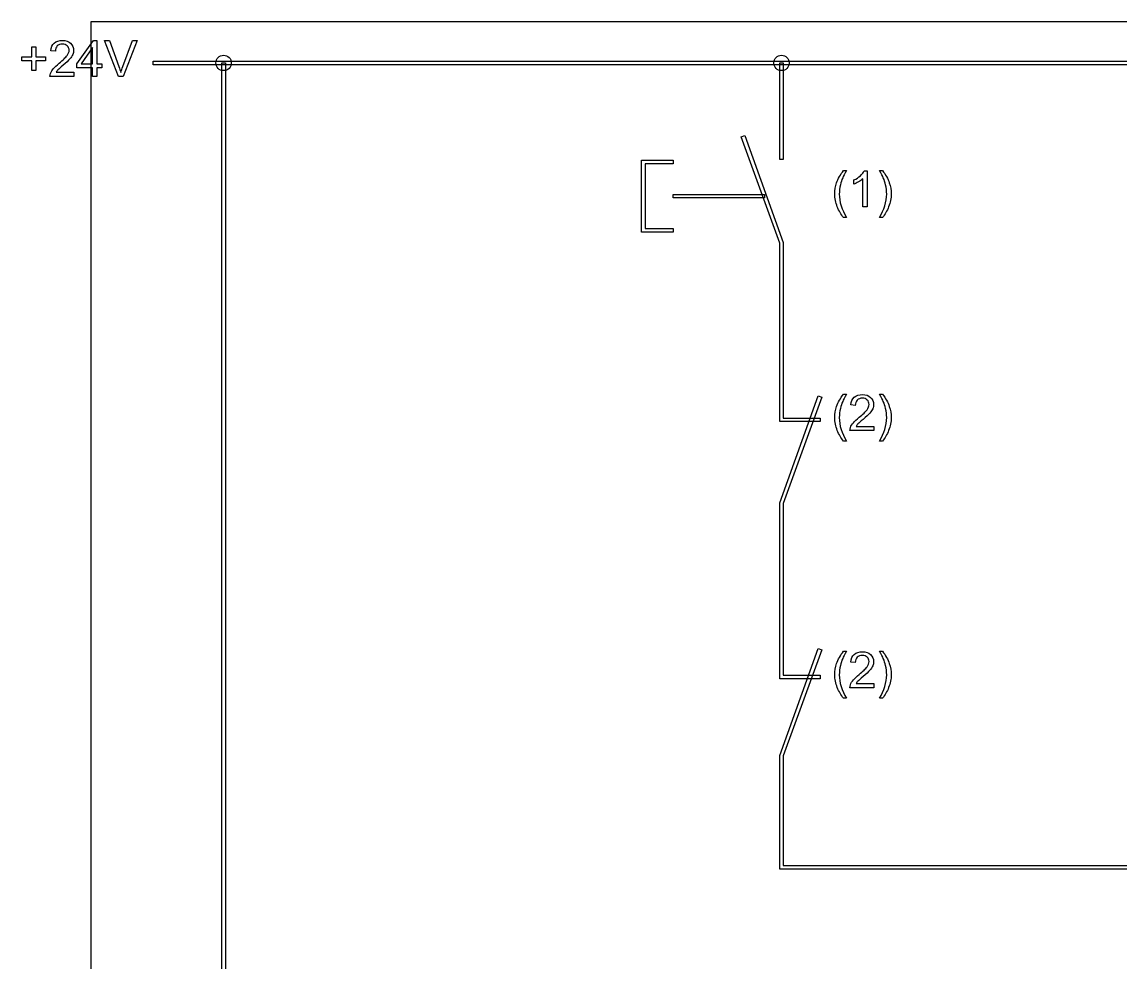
# Model space of a CAD drawing. Extents: x 55 to 793, y 34 to 1048.
# Drawn here: x 55.2 to 259.5, y 773.1 to 948.1 of the extents above; entities that cross this region are included whole.
import ezdxf

# ---------------------------------------------------------------- set-up
doc = ezdxf.new("R2010")
doc.units = 0
doc.layers.add('1', color=7, linetype='CONTINUOUS')

msp = doc.modelspace()

# ---------------------------------------------------------------- linework, layer by layer
at = {"layer": '1', "color": 7}
for points in [[(67.999998, 515.630486), (725.039982, 515.630486), (725.039982, 948.057142), (67.999998, 948.057142)], [(68.316855, 937.9161), (68.316855, 939.515692), (65.418383, 939.515692), (65.418383, 940.267637), (68.467247, 944.597018), (69.137177, 944.597018), (69.137177, 940.267637), (70.039531, 940.267637), (70.039531, 939.515692), (69.137177, 939.515692), (69.137177, 937.9161)], [(56.995818, 938.996167), (56.995818, 940.828178), (55.177437, 940.828178), (55.177437, 941.593795), (56.995818, 941.593795), (56.995818, 943.412135), (57.770567, 943.412135), (57.770567, 941.593795), (59.588948, 941.593795), (59.588948, 940.828178), (57.770567, 940.828178), (57.770567, 938.996167)], [(68.316855, 940.267637), (68.316855, 943.279975), (66.225033, 940.267637)], [(79.5835, 940.092767), (79.5835, 940.759433), (682.036605, 940.759433), (682.036605, 940.092767)], [(92.38065, 659.846097), (92.38065, 940.42421), (93.047316, 940.42421), (93.047316, 660.512763), (131.70617, 660.512763), (131.70617, 659.846097)], [(196.206167, 922.454746), (196.206167, 940.4261), (196.872833, 940.4261), (196.872833, 922.454746)], [(196.206163, 873.678057), (196.206163, 906.896805), (189.06033, 926.675451), (189.68533, 926.899409), (196.87283, 907.011389), (196.87283, 874.344723), (203.706163, 874.344723), (203.706163, 873.678057)], [(170.482205, 908.948124), (170.482205, 922.310103), (176.37283, 922.310103), (176.37283, 921.643437), (171.148872, 921.643437), (171.148872, 909.614791), (176.37283, 909.614791), (176.37283, 908.948124)], [(176.37358, 915.296767), (176.37358, 915.963433), (193.40483, 915.963433), (193.40483, 915.296767)], [(215.340806, 911.655928)], [(215.340806, 911.655928)], [(196.20617, 825.814786), (196.20617, 858.567389), (203.39367, 878.455409), (204.01867, 878.231451), (196.872837, 858.452805), (196.872837, 826.481453), (203.70617, 826.481453), (203.70617, 825.814786)], [(215.340806, 870.039042)], [(215.340806, 822.178215)]]:
    msp.add_lwpolyline(points, close=True, dxfattribs=at)
for points in [[(73.119807, 937.9161), (70.531235, 944.597018), (71.488277, 944.597018), (73.224626, 939.743554)], [(73.935572, 939.743554), (75.740281, 944.597018), (76.642634, 944.597018), (74.026718, 937.9161), (73.119807, 937.9161)], [(61.390178, 942.605503), (60.547069, 942.69209)], [(64.808188, 938.704503), (64.808188, 937.9161), (60.39212, 937.9161)], [(61.531456, 938.704503), (64.808188, 938.704503)], [(208.071469, 920.414949), (208.659366, 920.414949)], [(208.071469, 920.414949), (208.659366, 920.414949)], [(211.946072, 920.328362), (212.474724, 920.328362), (212.474724, 913.6201)], [(211.946072, 920.328362), (212.474724, 920.328362), (212.474724, 913.6201)], [(214.752908, 920.414949), (215.340806, 920.414949)], [(214.752908, 920.414949), (215.340806, 920.414949)], [(210.013758, 917.858336), (210.013758, 918.651296)], [(210.013758, 917.858336), (210.013758, 918.651296)], [(212.474724, 913.6201), (211.654402, 913.6201), (211.654402, 918.847258)], [(212.474724, 913.6201), (211.654402, 913.6201), (211.654402, 918.847258)], [(208.659366, 911.655928), (208.071469, 911.655928)], [(208.659366, 911.655928), (208.071469, 911.655928)], [(215.340806, 911.655928), (214.752908, 911.655928)], [(215.340806, 911.655928), (214.752908, 911.655928)], [(208.071469, 878.798063), (208.659366, 878.798063)], [(214.752908, 878.798063), (215.340806, 878.798063)], [(210.278083, 876.692615), (209.434974, 876.7792)], [(213.696093, 872.791615), (213.696093, 872.003212), (209.280025, 872.003212)], [(210.419361, 872.791611), (213.696093, 872.791615)], [(208.659366, 870.039042), (208.071469, 870.039042)], [(215.340806, 870.039042), (214.752908, 870.039042)], [(196.20617, 790.371768), (196.20617, 811.554059), (203.39367, 831.442079), (204.01867, 831.218121), (196.872837, 811.439475), (196.872837, 791.038434), (372.518672, 791.038434)], [(208.071469, 830.937236), (208.659366, 830.937236)], [(214.752908, 830.937236), (215.340806, 830.937236)], [(210.278083, 828.83179), (209.434975, 828.918378)], [(213.696093, 824.930791), (213.696093, 824.142388), (209.280025, 824.142388)], [(210.419362, 824.930791), (213.696093, 824.930791)], [(208.659366, 822.178215), (208.071469, 822.178215)], [(215.340806, 822.178215), (214.752908, 822.178215)], [(373.047312, 790.705101), (373.047312, 790.371768), (196.20617, 790.371768)]]:
    msp.add_lwpolyline(points, dxfattribs=at)
for points in [[(61.19877, 944.127622), (61.57551, 944.458781), (62.081375, 944.624361), (62.716366, 944.624361)], [(62.716366, 944.624361), (63.357432, 944.624361), (63.864817, 944.446629), (64.238519, 944.091164)], [(60.547069, 942.69209), (60.604795, 943.32099), (60.822029, 943.7995), (61.19877, 944.127622)], [(61.750208, 943.589867), (61.513226, 943.352891), (61.393216, 943.024769), (61.390178, 942.605503)], [(62.698136, 943.945332), (62.303166, 943.945332), (61.98719, 943.826844), (61.750208, 943.589867)], [(63.605048, 943.608096), (63.374142, 943.83292), (63.071839, 943.945332), (62.698136, 943.945332)], [(63.573147, 941.798871), (63.828358, 942.14826), (63.955964, 942.4779), (63.955964, 942.787793)], [(63.955964, 942.787793), (63.955964, 943.112876), (63.838992, 943.386311), (63.605048, 943.608096)], [(64.238519, 944.091164), (64.612221, 943.735699), (64.799072, 943.295165), (64.799072, 942.769563)], [(64.799072, 942.769563), (64.799072, 942.502205), (64.744384, 942.239404), (64.635008, 941.98116)], [(61.02559, 939.374418), (61.274725, 939.666081), (61.633236, 940.003317), (62.101124, 940.386126)], [(62.101124, 940.386126), (62.827261, 940.981605), (63.317935, 941.45252), (63.573147, 941.798871)], [(64.088127, 941.165414), (63.835954, 940.879827), (63.415159, 940.487904), (62.825742, 939.989645)], [(64.635008, 941.98116), (64.525632, 941.722917), (64.343338, 941.451001), (64.088127, 941.165414)], [(91.2795, 940.4261), (91.2795, 941.216767), (91.920833, 941.8581), (92.7115, 941.8581)], [(92.7115, 938.9941), (91.920833, 938.9941), (91.2795, 939.635433), (91.2795, 940.4261)], [(92.7115, 941.8581), (93.502167, 941.8581), (94.1435, 941.216767), (94.1435, 940.4261)], [(94.1435, 940.4261), (94.1435, 939.635433), (93.502167, 938.9941), (92.7115, 938.9941)], [(195.10617, 940.4261), (195.10617, 941.216767), (195.747503, 941.8581), (196.53817, 941.8581)], [(196.53817, 938.9941), (195.747503, 938.9941), (195.10617, 939.635433), (195.10617, 940.4261)], [(196.53817, 941.8581), (197.328837, 941.8581), (197.97017, 941.216767), (197.97017, 940.4261)], [(197.97017, 940.4261), (197.97017, 939.635433), (197.328837, 938.9941), (196.53817, 938.9941)], [(60.39212, 937.9161), (60.38604, 938.113581), (60.417941, 938.303466), (60.487824, 938.485755)], [(60.487824, 938.485755), (60.600238, 938.786533), (60.779494, 939.082754), (61.02559, 939.374418)], [(61.877814, 939.146556), (61.738056, 939.000724), (61.622603, 938.853373), (61.531456, 938.704503)], [(62.825742, 939.989645), (62.333549, 939.576455), (62.017573, 939.295425), (61.877814, 939.146556)], [(73.224626, 939.743554), (73.364384, 939.35467), (73.481356, 938.99009), (73.575541, 938.649816)], [(73.575541, 938.649816), (73.678841, 939.014396), (73.798851, 939.378975), (73.935572, 939.743554)], [(206.804526, 918.118099), (207.077967, 918.886754), (207.500281, 919.652371), (208.071469, 920.414949)], [(206.804526, 918.118099), (207.077967, 918.886754), (207.500281, 919.652371), (208.071469, 920.414949)], [(208.659366, 920.414949), (208.29174, 919.783011), (208.048682, 919.331844), (207.930191, 919.061448)], [(208.659366, 920.414949), (208.29174, 919.783011), (208.048682, 919.331844), (207.930191, 919.061448)], [(211.216897, 919.435142), (211.560217, 919.741996), (211.803276, 920.039736), (211.946072, 920.328362)], [(211.216897, 919.435142), (211.560217, 919.741996), (211.803276, 920.039736), (211.946072, 920.328362)], [(215.486641, 919.047776), (215.36815, 919.321211), (215.123573, 919.776935), (214.752908, 920.414949)], [(215.486641, 919.047776), (215.36815, 919.321211), (215.123573, 919.776935), (214.752908, 920.414949)], [(215.340806, 920.414949), (215.911993, 919.652371), (216.334307, 918.886754), (216.607748, 918.118099)], [(215.340806, 920.414949), (215.911993, 919.652371), (216.334307, 918.886754), (216.607748, 918.118099)], [(206.453611, 916.039996), (206.453611, 916.763079), (206.570583, 917.455779), (206.804526, 918.118099)], [(206.453611, 916.039996), (206.453611, 916.763079), (206.570583, 917.455779), (206.804526, 918.118099)], [(207.492686, 917.748962), (207.362042, 917.180826), (207.29672, 916.609651), (207.29672, 916.035439)], [(207.492686, 917.748962), (207.362042, 917.180826), (207.29672, 916.609651), (207.29672, 916.035439)], [(207.930191, 919.061448), (207.744859, 918.642182), (207.599024, 918.204686), (207.492686, 917.748962)], [(207.930191, 919.061448), (207.744859, 918.642182), (207.599024, 918.204686), (207.492686, 917.748962)], [(210.013758, 918.651296), (210.472531, 918.867006), (210.873577, 919.128288), (211.216897, 919.435142)], [(210.013758, 918.651296), (210.472531, 918.867006), (210.873577, 919.128288), (211.216897, 919.435142)], [(210.875096, 918.28216), (210.556082, 918.093794), (210.268969, 917.952519), (210.013758, 917.858336)], [(210.875096, 918.28216), (210.556082, 918.093794), (210.268969, 917.952519), (210.013758, 917.858336)], [(211.654402, 918.847258), (211.456917, 918.658892), (211.197149, 918.470526), (210.875096, 918.28216)], [(211.654402, 918.847258), (211.456917, 918.658892), (211.197149, 918.470526), (210.875096, 918.28216)], [(215.919589, 917.73529), (215.816289, 918.191015), (215.671973, 918.62851), (215.486641, 919.047776)], [(215.919589, 917.73529), (215.816289, 918.191015), (215.671973, 918.62851), (215.486641, 919.047776)], [(216.115555, 916.035439), (216.115555, 916.606613), (216.050233, 917.17323), (215.919589, 917.73529)], [(216.115555, 916.035439), (216.115555, 916.606613), (216.050233, 917.17323), (215.919589, 917.73529)], [(216.607748, 918.118099), (216.841692, 917.455779), (216.958664, 916.763079), (216.958664, 916.039996)], [(216.607748, 918.118099), (216.841692, 917.455779), (216.958664, 916.763079), (216.958664, 916.039996)], [(206.923017, 913.661115), (206.61008, 914.426732), (206.453611, 915.219692), (206.453611, 916.039996)], [(206.923017, 913.661115), (206.61008, 914.426732), (206.453611, 915.219692), (206.453611, 916.039996)], [(207.29672, 916.035439), (207.29672, 914.574083), (207.750935, 913.114246), (208.659366, 911.655928)], [(207.29672, 916.035439), (207.29672, 914.574083), (207.750935, 913.114246), (208.659366, 911.655928)], [(214.752908, 911.655928), (215.661339, 913.114246), (216.115555, 914.574083), (216.115555, 916.035439)], [(214.752908, 911.655928), (215.661339, 913.114246), (216.115555, 914.574083), (216.115555, 916.035439)], [(216.958664, 916.039996), (216.958664, 915.219692), (216.800676, 914.426732), (216.4847, 913.661115)], [(216.958664, 916.039996), (216.958664, 915.219692), (216.800676, 914.426732), (216.4847, 913.661115)], [(208.071469, 911.655928), (207.618772, 912.227103), (207.235955, 912.895498), (206.923017, 913.661115)], [(208.071469, 911.655928), (207.618772, 912.227103), (207.235955, 912.895498), (206.923017, 913.661115)], [(216.4847, 913.661115), (216.171762, 912.895498), (215.790464, 912.227103), (215.340806, 911.655928)], [(216.4847, 913.661115), (216.171762, 912.895498), (215.790464, 912.227103), (215.340806, 911.655928)], [(206.804526, 876.501212), (207.077967, 877.269867), (207.500281, 878.035483), (208.071469, 878.798063)], [(208.659366, 878.798063), (208.29174, 878.166125), (208.048682, 877.714957), (207.930191, 877.44456)], [(215.486641, 877.430889), (215.36815, 877.704324), (215.123573, 878.160048), (214.752908, 878.798063)], [(215.340806, 878.798063), (215.911993, 878.035483), (216.334307, 877.269867), (216.607748, 876.501212)], [(207.930191, 877.44456), (207.744859, 877.025294), (207.599024, 876.587799), (207.492686, 876.132075)], [(209.434974, 876.7792), (209.492701, 877.408099), (209.709934, 877.886609), (210.086675, 878.21473)], [(210.086675, 878.21473), (210.463415, 878.54589), (210.969281, 878.71147), (211.604271, 878.71147)], [(210.638114, 877.67698), (210.401132, 877.440004), (210.281122, 877.111882), (210.278083, 876.692615)], [(211.586041, 878.032446), (211.191072, 878.032446), (210.875096, 877.913957), (210.638114, 877.67698)], [(212.492953, 877.695209), (212.262048, 877.920033), (211.959744, 878.032446), (211.586041, 878.032446)], [(211.604271, 878.71147), (212.245337, 878.71147), (212.752722, 878.533738), (213.126424, 878.178273)], [(212.461052, 875.885983), (212.716263, 876.235372), (212.843869, 876.565013), (212.843869, 876.874905)], [(212.843869, 876.874905), (212.843869, 877.199989), (212.726897, 877.473423), (212.492953, 877.695209)], [(213.126424, 878.178273), (213.500127, 877.822808), (213.686978, 877.382274), (213.686978, 876.856672)], [(213.686978, 876.856672), (213.686978, 876.589315), (213.63229, 876.326514), (213.522913, 876.068269)], [(215.919589, 876.118403), (215.816289, 876.574128), (215.671973, 877.011623), (215.486641, 877.430889)], [(206.453611, 874.423109), (206.453611, 875.146192), (206.570583, 875.838893), (206.804526, 876.501212)], [(207.492686, 876.132075), (207.362042, 875.563939), (207.29672, 874.992764), (207.29672, 874.418552)], [(210.989029, 874.473239), (211.715166, 875.068718), (212.205841, 875.539633), (212.461052, 875.885983)], [(212.976032, 875.252523), (212.723859, 874.966936), (212.303064, 874.575013), (211.713647, 874.076754)], [(213.522913, 876.068269), (213.413537, 875.810026), (213.231243, 875.538111), (212.976032, 875.252523)], [(216.115555, 874.418552), (216.115555, 874.989726), (216.050233, 875.556343), (215.919589, 876.118403)], [(216.607748, 876.501212), (216.841692, 875.838893), (216.958664, 875.146192), (216.958664, 874.423109)], [(206.923017, 872.044227), (206.61008, 872.809845), (206.453611, 873.602805), (206.453611, 874.423109)], [(207.29672, 874.418552), (207.29672, 872.957196), (207.750935, 871.497359), (208.659366, 870.039042)], [(209.375729, 872.572869), (209.488143, 872.873646), (209.667399, 873.169867), (209.913496, 873.461531)], [(209.913496, 873.461531), (210.162631, 873.753194), (210.521142, 874.09043), (210.989029, 874.473239)], [(210.765719, 873.233664), (210.625961, 873.087832), (210.510508, 872.940481), (210.419361, 872.791611)], [(211.713647, 874.076754), (211.221454, 873.663564), (210.905478, 873.382534), (210.765719, 873.233664)], [(214.752908, 870.039042), (215.661339, 871.497359), (216.115555, 872.957196), (216.115555, 874.418552)], [(216.958664, 874.423109), (216.958664, 873.602805), (216.800676, 872.809845), (216.4847, 872.044227)], [(208.071469, 870.039042), (207.618772, 870.610216), (207.235955, 871.278611), (206.923017, 872.044227)], [(209.280025, 872.003212), (209.273945, 872.200693), (209.305847, 872.390578), (209.375729, 872.572869)], [(216.4847, 872.044227), (216.171762, 871.278611), (215.790464, 870.610216), (215.340806, 870.039042)], [(206.804526, 828.640386), (207.077967, 829.40904), (207.500281, 830.174657), (208.071469, 830.937236)], [(208.659366, 830.937236), (208.29174, 830.305298), (208.048682, 829.854132), (207.930191, 829.583736)], [(209.434975, 828.918378), (209.492701, 829.547277), (209.709935, 830.025788), (210.086675, 830.35391)], [(210.086675, 830.35391), (210.463416, 830.685069), (210.969281, 830.850649), (211.604271, 830.850649)], [(210.638114, 829.816155), (210.401132, 829.579178), (210.281122, 829.251056), (210.278083, 828.83179)], [(211.586041, 830.17162), (211.191072, 830.17162), (210.875096, 830.053131), (210.638114, 829.816155)], [(212.492953, 829.834384), (212.262048, 830.059208), (211.959744, 830.17162), (211.586041, 830.17162)], [(211.604271, 830.850649), (212.245338, 830.850649), (212.752722, 830.672916), (213.126425, 830.317451)], [(212.843869, 829.014079), (212.843869, 829.339163), (212.726897, 829.612598), (212.492953, 829.834384)], [(213.126425, 830.317451), (213.500127, 829.961986), (213.686978, 829.521452), (213.686978, 828.99585)], [(215.486641, 829.570064), (215.36815, 829.843498), (215.123573, 830.299222), (214.752908, 830.937236)], [(215.340806, 830.937236), (215.911993, 830.174657), (216.334307, 829.40904), (216.607748, 828.640386)], [(206.453611, 826.562283), (206.453611, 827.285366), (206.570583, 827.978066), (206.804526, 828.640386)], [(207.492686, 828.27125), (207.362042, 827.703113), (207.29672, 827.131938), (207.29672, 826.557726)], [(207.930191, 829.583736), (207.744859, 829.164469), (207.599024, 828.726973), (207.492686, 828.27125)], [(210.989029, 826.612413), (211.715166, 827.207893), (212.205841, 827.678808), (212.461052, 828.025159)], [(212.461052, 828.025159), (212.716263, 828.374547), (212.843869, 828.704187), (212.843869, 829.014079)], [(213.522914, 828.207447), (213.413538, 827.949204), (213.231244, 827.677289), (212.976032, 827.391701)], [(213.686978, 828.99585), (213.686978, 828.728493), (213.63229, 828.465692), (213.522914, 828.207447)], [(215.919589, 828.257577), (215.816289, 828.713301), (215.671973, 829.150797), (215.486641, 829.570064)], [(216.115555, 826.557726), (216.115555, 827.1289), (216.050233, 827.695517), (215.919589, 828.257577)], [(216.607748, 828.640386), (216.841692, 827.978066), (216.958664, 827.285366), (216.958664, 826.562283)], [(206.923017, 824.183403), (206.61008, 824.949019), (206.453611, 825.741979), (206.453611, 826.562283)], [(207.29672, 826.557726), (207.29672, 825.09637), (207.750935, 823.636533), (208.659366, 822.178215)], [(209.913496, 825.600705), (210.162631, 825.892368), (210.521142, 826.229604), (210.989029, 826.612413)], [(211.713648, 826.215933), (211.221454, 825.802743), (210.905479, 825.521712), (210.76572, 825.372842)], [(212.976032, 827.391701), (212.723859, 827.106114), (212.303064, 826.714191), (211.713648, 826.215933)], [(214.752908, 822.178215), (215.661339, 823.636533), (216.115555, 825.09637), (216.115555, 826.557726)], [(216.958664, 826.562283), (216.958664, 825.741979), (216.800676, 824.949019), (216.4847, 824.183403)], [(208.071469, 822.178215), (207.618772, 822.74939), (207.235955, 823.417785), (206.923017, 824.183403)], [(209.280025, 824.142388), (209.273945, 824.339868), (209.305847, 824.529753), (209.375729, 824.712043)], [(209.375729, 824.712043), (209.488143, 825.01282), (209.667399, 825.309041), (209.913496, 825.600705)], [(210.76572, 825.372842), (210.625961, 825.22701), (210.510509, 825.07966), (210.419362, 824.930791)], [(216.4847, 824.183403), (216.171762, 823.417785), (215.790464, 822.74939), (215.340806, 822.178215)]]:
    msp.add_open_spline(points, degree=3, dxfattribs=at)

doc.saveas('drawing.dxf')
